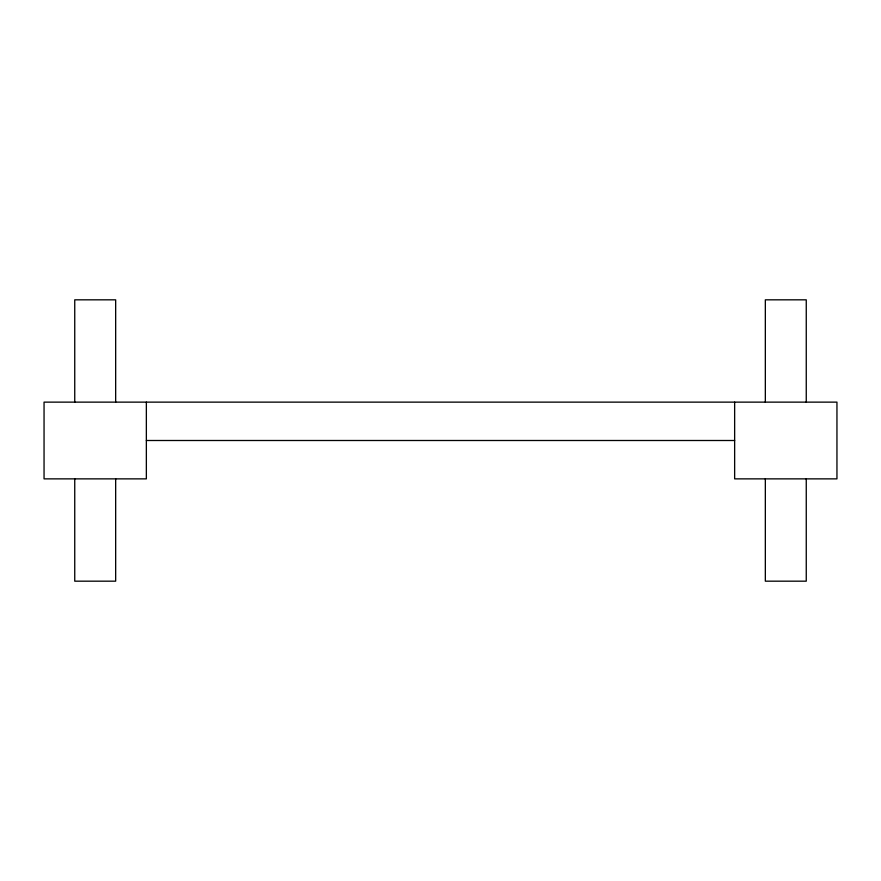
<?xml version="1.0" encoding="UTF-8"?>
<svg xmlns="http://www.w3.org/2000/svg" width="881" height="881" viewBox="0 0 881 881"><rect width="100%" height="100%" fill="white"/><g stroke="black" fill="none" stroke-linecap="round" stroke-linejoin="round"><path stroke-width="1.32" d="M146.356 440.5L734.644 440.5M806.258 402.132L806.258 299.826L765.336 299.826L765.336 402.132M806.258 478.868L806.258 581.174L765.336 581.174L765.336 478.868M734.644 402.132L734.644 478.868L836.95 478.868L836.95 402.132L44.05 402.132L44.05 478.868L146.356 478.868L146.356 402.132M115.664 402.132L115.664 299.826L74.742 299.826L74.742 402.132M115.664 478.868L115.664 581.174L74.742 581.174L74.742 478.868"/></g></svg>
